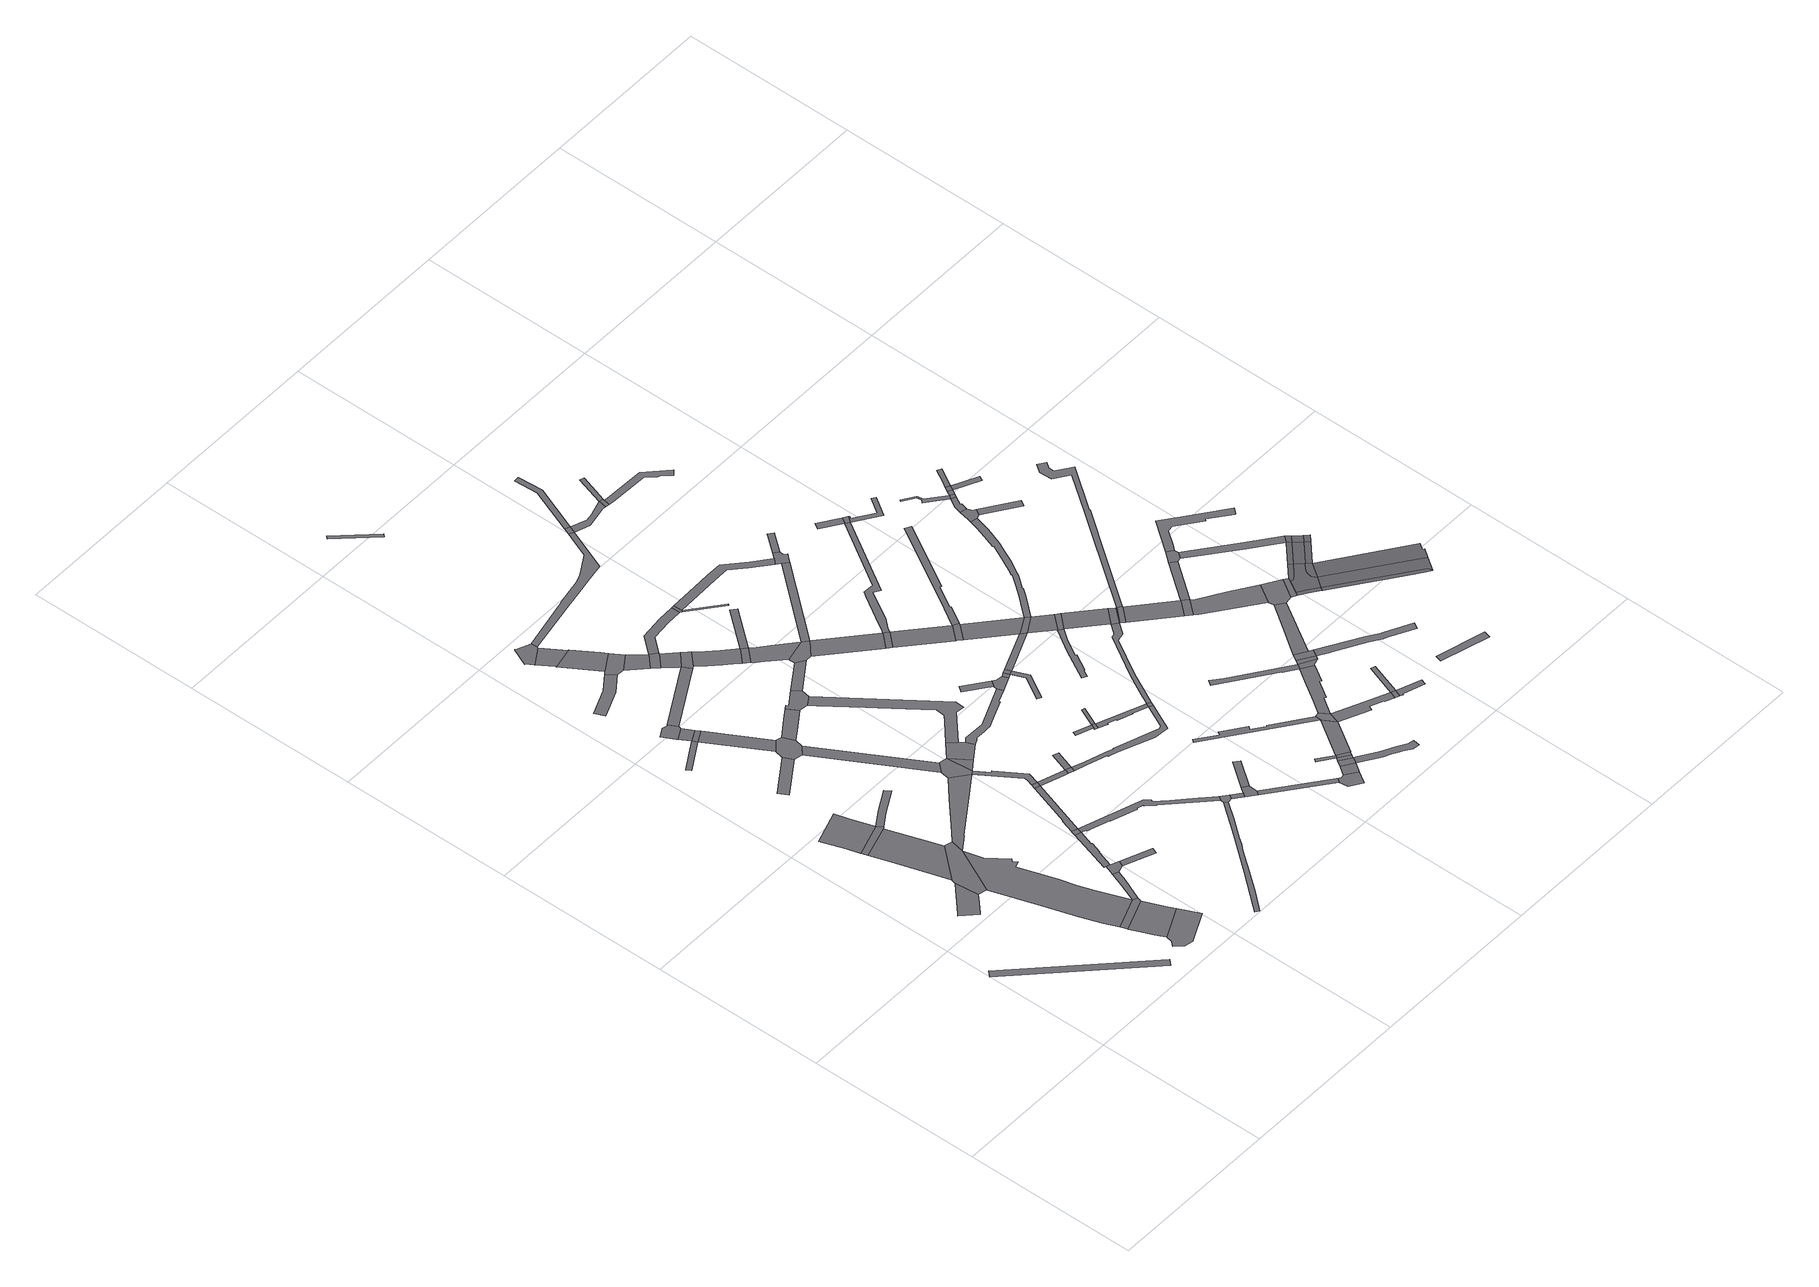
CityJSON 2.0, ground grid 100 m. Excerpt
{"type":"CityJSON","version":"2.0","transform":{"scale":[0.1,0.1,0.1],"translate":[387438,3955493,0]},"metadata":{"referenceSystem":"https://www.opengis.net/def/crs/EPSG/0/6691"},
"CityObjects":{
"road1":{"type":"Road","attributes":{"class":"1040","function":"9020","usage":"9","RoadStructureAttribute.sectionType":"1"},"geometry":[{"type":"MultiSurface","lod":"1","boundaries":[[[0,1,2,3]]]}]},
"road2":{"type":"Road","attributes":{"class":"1040","function":"9020","usage":"9","RoadStructureAttribute.sectionType":"1"},"geometry":[{"type":"MultiSurface","lod":"1","boundaries":[[[4,5,6,7,8,9,10,11]]]}]},
"road3":{"type":"Road","attributes":{"class":"1040","function":"9020","usage":"9","RoadStructureAttribute.sectionType":"1"},"geometry":[{"type":"MultiSurface","lod":"1","boundaries":[[[12,13,14,15,16,17,18]]]}]},
"road4":{"type":"Road","attributes":{"class":"1040","function":"9020","usage":"9","RoadStructureAttribute.sectionType":"1"},"geometry":[{"type":"MultiSurface","lod":"1","boundaries":[[[19,20,21,22,23,24]]]}]},
"road5":{"type":"Road","attributes":{"class":"1040","function":"9020","usage":"9","RoadStructureAttribute.sectionType":"4"},"geometry":[{"type":"MultiSurface","lod":"1","boundaries":[[[25,18,17,6,5,26,27]]]}]},
"road6":{"type":"Road","attributes":{"class":"1040","function":"9020","usage":"9","RoadStructureAttribute.sectionType":"4"},"geometry":[{"type":"MultiSurface","lod":"1","boundaries":[[[28,24,23,29,14,13]]]}]},
"road7":{"type":"Road","attributes":{"class":"1040","function":"9020","usage":"9","RoadStructureAttribute.sectionType":"4"},"geometry":[{"type":"MultiSurface","lod":"1","boundaries":[[[30,31,32,33,34]]]}]},
"road8":{"type":"Road","attributes":{"class":"1040","function":"9020","usage":"9","RoadStructureAttribute.sectionType":"1"},"geometry":[{"type":"MultiSurface","lod":"1","boundaries":[[[35,36,37,38,39,40,41,42,27,26,43,44,45,32,31]]]}]},
"road9":{"type":"Road","attributes":{"class":"1040","function":"9020","usage":"9","RoadStructureAttribute.sectionType":"1"},"geometry":[{"type":"MultiSurface","lod":"1","boundaries":[[[46,34,33,47,48,49,50,51,52]]]}]},
"road10":{"type":"Road","attributes":{"class":"1040","function":"9020","usage":"9","RoadStructureAttribute.sectionType":"4"},"geometry":[{"type":"MultiSurface","lod":"1","boundaries":[[[52,51,53,54,55,56,57,58]]]}]},
"road11":{"type":"Road","attributes":{"class":"1040","function":"9020","usage":"9","RoadStructureAttribute.sectionType":"1"},"geometry":[{"type":"MultiSurface","lod":"1","boundaries":[[[59,60,61,62]]]}]},
"road12":{"type":"Road","attributes":{"class":"1040","function":"9020","usage":"9","RoadStructureAttribute.sectionType":"1"},"geometry":[{"type":"MultiSurface","lod":"1","boundaries":[[[30,63,64,65,66,31]]]}]},
"road13":{"type":"Road","attributes":{"class":"1040","function":"9020","usage":"9","RoadStructureAttribute.sectionType":"1"},"geometry":[{"type":"MultiSurface","lod":"1","boundaries":[[[28,67,68,69,70,24]]]}]},
"road14":{"type":"Road","attributes":{"class":"1040","function":"9020","usage":"9","RoadStructureAttribute.sectionType":"1"},"geometry":[{"type":"MultiSurface","lod":"1","boundaries":[[[71,72,73,74]]]}]},
"road15":{"type":"Road","attributes":{"class":"1040","function":"9020","usage":"9","RoadStructureAttribute.sectionType":"4"},"geometry":[{"type":"MultiSurface","lod":"1","boundaries":[[[75,76,77,78,79,80,81,82]]]}]},
"road16":{"type":"Road","attributes":{"class":"1040","function":"9020","usage":"9","RoadStructureAttribute.sectionType":"4"},"geometry":[{"type":"MultiSurface","lod":"1","boundaries":[[[83,84,85,65,64,86]]]}]},
"road17":{"type":"Road","attributes":{"class":"1040","function":"9020","usage":"9","RoadStructureAttribute.sectionType":"1"},"geometry":[{"type":"MultiSurface","lod":"1","boundaries":[[[87,78,77,59]]]}]},
"road18":{"type":"Road","attributes":{"class":"1040","function":"9020","usage":"9","RoadStructureAttribute.sectionType":"4"},"geometry":[{"type":"MultiSurface","lod":"1","boundaries":[[[87,59,62,88]]]}]},
"road19":{"type":"Road","attributes":{"class":"1040","function":"9020","usage":"9","RoadStructureAttribute.sectionType":"1"},"geometry":[{"type":"MultiSurface","lod":"1","boundaries":[[[89,90,88,62]]]}]},
"road20":{"type":"Road","attributes":{"class":"1040","function":"9020","usage":"9","RoadStructureAttribute.sectionType":"1"},"geometry":[{"type":"MultiSurface","lod":"1","boundaries":[[[91,92,93,94,85,84,95,96,97,98,99]]]}]},
"road21":{"type":"Road","attributes":{"class":"1040","function":"9020","usage":"9","RoadStructureAttribute.sectionType":"1"},"geometry":[{"type":"MultiSurface","lod":"1","boundaries":[[[100,101,102,103,25,27,104,105,106,107]]]}]},
"road22":{"type":"Road","attributes":{"class":"1040","function":"9020","usage":"9","RoadStructureAttribute.sectionType":"1"},"geometry":[{"type":"MultiSurface","lod":"1","boundaries":[[[108,109,110,111,112,113]]]}]},
"road23":{"type":"Road","attributes":{"class":"1040","function":"9020","usage":"9","RoadStructureAttribute.sectionType":"1"},"geometry":[{"type":"MultiSurface","lod":"1","boundaries":[[[83,86,114,115]]]}]},
"road24":{"type":"Road","attributes":{"class":"1040","function":"9020","usage":"9","RoadStructureAttribute.sectionType":"4"},"geometry":[{"type":"MultiSurface","lod":"1","boundaries":[[[116,117,90,89,71,74,118,119]]]}]},
"road25":{"type":"Road","attributes":{"class":"1040","function":"9020","usage":"9","RoadStructureAttribute.sectionType":"4"},"geometry":[{"type":"MultiSurface","lod":"1","boundaries":[[[120,121,91,99,122]]]}]},
"road26":{"type":"Road","attributes":{"class":"1040","function":"9020","usage":"9","RoadStructureAttribute.sectionType":"4"},"geometry":[{"type":"MultiSurface","lod":"1","boundaries":[[[123,124,125,126,127,128,129,130,131]]]}]},
"road27":{"type":"Road","attributes":{"class":"1040","function":"9020","usage":"9","RoadStructureAttribute.sectionType":"1"},"geometry":[{"type":"MultiSurface","lod":"1","boundaries":[[[119,118,132,133]]]}]},
"road28":{"type":"Road","attributes":{"class":"1040","function":"9020","usage":"9","RoadStructureAttribute.sectionType":"1"},"geometry":[{"type":"MultiSurface","lod":"1","boundaries":[[[80,79,134,135]]]}]},
"road29":{"type":"Road","attributes":{"class":"1040","function":"9020","usage":"9","RoadStructureAttribute.sectionType":"2"},"geometry":[{"type":"MultiSurface","lod":"1","boundaries":[[[131,130,136,137]]]}]},
"road30":{"type":"Road","attributes":{"class":"1040","function":"9020","usage":"9","RoadStructureAttribute.sectionType":"1"},"geometry":[{"type":"MultiSurface","lod":"1","boundaries":[[[138,139,140,120,122,141]]]}]},
"road31":{"type":"Road","attributes":{"class":"1040","function":"9020","usage":"9","RoadStructureAttribute.sectionType":"1"},"geometry":[{"type":"MultiSurface","lod":"1","boundaries":[[[142,143,137,136,144,145,146,147]]]}]},
"road32":{"type":"Road","attributes":{"class":"1040","function":"9020","usage":"9","RoadStructureAttribute.sectionType":"1"},"geometry":[{"type":"MultiSurface","lod":"1","boundaries":[[[148,149,150,117,116,151]]]}]},
"road33":{"type":"Road","attributes":{"class":"1040","function":"9020","usage":"9","RoadStructureAttribute.sectionType":"4"},"geometry":[{"type":"MultiSurface","lod":"1","boundaries":[[[133,132,100,107,152,153]]]}]},
"road34":{"type":"Road","attributes":{"class":"1040","function":"9020","usage":"9","RoadStructureAttribute.sectionType":"4"},"geometry":[{"type":"MultiSurface","lod":"1","boundaries":[[[147,146,109,108,154,155]]]}]},
"road35":{"type":"Road","attributes":{"class":"1040","function":"9020","usage":"9","RoadStructureAttribute.sectionType":"1"},"geometry":[{"type":"MultiSurface","lod":"1","boundaries":[[[156,157,158,159,160,161,162,163,164,165,166,167,168,169,170,171,172]]]}]},
"road36":{"type":"Road","attributes":{"class":"1040","function":"9020","usage":"9","RoadStructureAttribute.sectionType":"1"},"geometry":[{"type":"MultiSurface","lod":"1","boundaries":[[[173,174,175,152,107,176,177,178,179]]]}]},
"road37":{"type":"Road","attributes":{"class":"1040","function":"9020","usage":"9","RoadStructureAttribute.sectionType":"1"},"geometry":[{"type":"MultiSurface","lod":"1","boundaries":[[[180,155,154,181,182]]]}]},
"road38":{"type":"Road","attributes":{"class":"1040","function":"9020","usage":"9","RoadStructureAttribute.sectionType":"4"},"geometry":[{"type":"MultiSurface","lod":"1","boundaries":[[[178,138,141,179]]]}]},
"road39":{"type":"Road","attributes":{"class":"1040","function":"9020","usage":"9","RoadStructureAttribute.sectionType":"1"},"geometry":[{"type":"MultiSurface","lod":"1","boundaries":[[[183,153,152]]]}]},
"road40":{"type":"Road","attributes":{"class":"1040","function":"9020","usage":"9","RoadStructureAttribute.sectionType":"1"},"geometry":[{"type":"MultiSurface","lod":"1","boundaries":[[[184,185,186,187,188,189,190,191,192,193,194,195,196,197,198,199,200,201,202,203,204,205,122,99]]]}]},
"road41":{"type":"Road","attributes":{"class":"1040","function":"9020","usage":"9","RoadStructureAttribute.sectionType":"4"},"geometry":[{"type":"MultiSurface","lod":"1","boundaries":[[[206,182,181,207,208,209]]]}]},
"road42":{"type":"Road","attributes":{"class":"1040","function":"9020","usage":"9","RoadStructureAttribute.sectionType":"4"},"geometry":[{"type":"MultiSurface","lod":"1","boundaries":[[[210,211,212,149,148,213,214,215]]]}]},
"road43":{"type":"Road","attributes":{"class":"1040","function":"9020","usage":"9","RoadStructureAttribute.sectionType":"4"},"geometry":[{"type":"MultiSurface","lod":"1","boundaries":[[[183,216,217,218,219,220,153]]]}]},
"road44":{"type":"Road","attributes":{"class":"1040","function":"9020","usage":"9","RoadStructureAttribute.sectionType":"1"},"geometry":[{"type":"MultiSurface","lod":"1","boundaries":[[[221,222,209,208,223,135]]]}]},
"road45":{"type":"Road","attributes":{"class":"1040","function":"9020","usage":"9","RoadStructureAttribute.sectionType":"1"},"geometry":[{"type":"MultiSurface","lod":"1","boundaries":[[[179,141,224,225,226]]]}]},
"road46":{"type":"Road","attributes":{"class":"1040","function":"9020","usage":"9","RoadStructureAttribute.sectionType":"4"},"geometry":[{"type":"MultiSurface","lod":"1","boundaries":[[[227,228,221,135,134,229]]]}]},
"road47":{"type":"Road","attributes":{"class":"1040","function":"9020","usage":"9","RoadStructureAttribute.sectionType":"4"},"geometry":[{"type":"MultiSurface","lod":"1","boundaries":[[[226,225,230,231]]]}]},
"road48":{"type":"Road","attributes":{"class":"1040","function":"9020","usage":"9","RoadStructureAttribute.sectionType":"1"},"geometry":[{"type":"MultiSurface","lod":"1","boundaries":[[[232,233,234,227,229,235,236,237,238,239,240]]]}]},
"road49":{"type":"Road","attributes":{"class":"1040","function":"9020","usage":"9","RoadStructureAttribute.sectionType":"1"},"geometry":[{"type":"MultiSurface","lod":"1","boundaries":[[[214,213,241,242,243,244,245,246,247,220,219,248,249,250]]]}]},
"road50":{"type":"Road","attributes":{"class":"1040","function":"9020","usage":"9","RoadStructureAttribute.sectionType":"1"},"geometry":[{"type":"MultiSurface","lod":"1","boundaries":[[[251,252,226,231]]]}]},
"road51":{"type":"Road","attributes":{"class":"1040","function":"9020","usage":"9","RoadStructureAttribute.sectionType":"1"},"geometry":[{"type":"MultiSurface","lod":"1","boundaries":[[[253,210,215,254]]]}]},
"road52":{"type":"Road","attributes":{"class":"1040","function":"9020","usage":"9","RoadStructureAttribute.sectionType":"1"},"geometry":[{"type":"MultiSurface","lod":"1","boundaries":[[[206,255,256,257,258,259,260,182]]]}]},
"road53":{"type":"Road","attributes":{"class":"1040","function":"9020","usage":"9","RoadStructureAttribute.sectionType":"1"},"geometry":[{"type":"MultiSurface","lod":"1","boundaries":[[[261,262,263,264]]]}]},
"road54":{"type":"Road","attributes":{"class":"1040","function":"9020","usage":"9","RoadStructureAttribute.sectionType":"4"},"geometry":[{"type":"MultiSurface","lod":"1","boundaries":[[[240,239,265,266]]]}]},
"road55":{"type":"Road","attributes":{"class":"1040","function":"9020","usage":"9","RoadStructureAttribute.sectionType":"4"},"geometry":[{"type":"MultiSurface","lod":"1","boundaries":[[[267,196,195,166,165,268]]]}]},
"road56":{"type":"Road","attributes":{"class":"1040","function":"9020","usage":"9","RoadStructureAttribute.sectionType":"1"},"geometry":[{"type":"MultiSurface","lod":"1","boundaries":[[[269,270,271,272,273,274,275,276,277,124,123,278,279,280,281,282]]]}]},
"road57":{"type":"Road","attributes":{"class":"1040","function":"9020","usage":"9","RoadStructureAttribute.sectionType":"1"},"geometry":[{"type":"MultiSurface","lod":"1","boundaries":[[[267,268,283,284]]]}]},
"road58":{"type":"Road","attributes":{"class":"1040","function":"9020","usage":"9","RoadStructureAttribute.sectionType":"1"},"geometry":[{"type":"MultiSurface","lod":"1","boundaries":[[[285,286,287,288,289,218,217,290,291,292,293,294,295,296]]]}]},
"road59":{"type":"Road","attributes":{"class":"1040","function":"9020","usage":"9","RoadStructureAttribute.sectionType":"1"},"geometry":[{"type":"MultiSurface","lod":"1","boundaries":[[[297,298,266,265,299,300,301,302]]]}]},
"road60":{"type":"Road","attributes":{"class":"1040","function":"9020","usage":"9","RoadStructureAttribute.sectionType":"4"},"geometry":[{"type":"MultiSurface","lod":"1","boundaries":[[[303,304,284,283,305,306]]]}]},
"road61":{"type":"Road","attributes":{"class":"1040","function":"9020","usage":"9","RoadStructureAttribute.sectionType":"4"},"geometry":[{"type":"MultiSurface","lod":"1","boundaries":[[[302,301,253,254,307,308]]]}]},
"road62":{"type":"Road","attributes":{"class":"1040","function":"9020","usage":"9","RoadStructureAttribute.sectionType":"1"},"geometry":[{"type":"MultiSurface","lod":"1","boundaries":[[[309,310,240,266]]]}]},
"road63":{"type":"Road","attributes":{"class":"1040","function":"9020","usage":"9","RoadStructureAttribute.sectionType":"4"},"geometry":[{"type":"MultiSurface","lod":"1","boundaries":[[[311,258,257,312,313]]]}]},
"road64":{"type":"Road","attributes":{"class":"1040","function":"9020","usage":"9","RoadStructureAttribute.sectionType":"1"},"geometry":[{"type":"MultiSurface","lod":"1","boundaries":[[[314,315,316,317,318,319,231,230,320,321,322,323,324,325,326,327]]]}]},
"road65":{"type":"Road","attributes":{"class":"1040","function":"9020","usage":"9","RoadStructureAttribute.sectionType":"1"},"geometry":[{"type":"MultiSurface","lod":"1","boundaries":[[[328,329,330,331]]]}]},
"road66":{"type":"Road","attributes":{"class":"1040","function":"9020","usage":"9","RoadStructureAttribute.sectionType":"1"},"geometry":[{"type":"MultiSurface","lod":"1","boundaries":[[[332,333,304,303,334]]]}]},
"road67":{"type":"Road","attributes":{"class":"1040","function":"9020","usage":"9","RoadStructureAttribute.sectionType":"1"},"geometry":[{"type":"MultiSurface","lod":"1","boundaries":[[[312,335,336,313]]]}]},
"road68":{"type":"Road","attributes":{"class":"1040","function":"9020","usage":"9","RoadStructureAttribute.sectionType":"4"},"geometry":[{"type":"MultiSurface","lod":"1","boundaries":[[[337,331,330,338,339,340]]]}]},
"road69":{"type":"Road","attributes":{"class":"1040","function":"9020","usage":"9","RoadStructureAttribute.sectionType":"1"},"geometry":[{"type":"MultiSurface","lod":"1","boundaries":[[[341,306,305,342,343,344]]]}]},
"road70":{"type":"Road","attributes":{"class":"1040","function":"9020","usage":"9","RoadStructureAttribute.sectionType":"1"},"geometry":[{"type":"MultiSurface","lod":"1","boundaries":[[[345,346,347,348]]]}]},
"road71":{"type":"Road","attributes":{"class":"1040","function":"9020","usage":"9","RoadStructureAttribute.sectionType":"1"},"geometry":[{"type":"MultiSurface","lod":"1","boundaries":[[[349,308,307,350,351,352]]]}]},
"road72":{"type":"Road","attributes":{"class":"1040","function":"9020","usage":"9","RoadStructureAttribute.sectionType":"1"},"geometry":[{"type":"MultiSurface","lod":"1","boundaries":[[[337,353,354,331]]]}]},
"road73":{"type":"Road","attributes":{"class":"1040","function":"9020","usage":"9","RoadStructureAttribute.sectionType":"4"},"geometry":[{"type":"MultiSurface","lod":"1","boundaries":[[[355,356,348,347,287,286,357]]]}]},
"road74":{"type":"Road","attributes":{"class":"1040","function":"9020","usage":"9","RoadStructureAttribute.sectionType":"1"},"geometry":[{"type":"MultiSurface","lod":"1","boundaries":[[[358,340,339,359,360,361,362,363,364,327]]]}]},
"road75":{"type":"Road","attributes":{"class":"1040","function":"9020","usage":"9","RoadStructureAttribute.sectionType":"4"},"geometry":[{"type":"MultiSurface","lod":"1","boundaries":[[[352,351,365,366]]]}]},
"road76":{"type":"Road","attributes":{"class":"1040","function":"9020","usage":"9","RoadStructureAttribute.sectionType":"1"},"geometry":[{"type":"MultiSurface","lod":"1","boundaries":[[[367,368,369,370,371,372]]]}]},
"road77":{"type":"Road","attributes":{"class":"1040","function":"9020","usage":"9","RoadStructureAttribute.sectionType":"1"},"geometry":[{"type":"MultiSurface","lod":"1","boundaries":[[[373,355,357,372]]]}]},
"road78":{"type":"Road","attributes":{"class":"1040","function":"9020","usage":"9","RoadStructureAttribute.sectionType":"4"},"geometry":[{"type":"MultiSurface","lod":"1","boundaries":[[[343,374,375,376,377,378,379,344]]]}]},
"road79":{"type":"Road","attributes":{"class":"1040","function":"9020","usage":"9","RoadStructureAttribute.sectionType":"4"},"geometry":[{"type":"MultiSurface","lod":"1","boundaries":[[[380,373,372,371]]]}]},
"road80":{"type":"Road","attributes":{"class":"1040","function":"9020","usage":"9","RoadStructureAttribute.sectionType":"1"},"geometry":[{"type":"MultiSurface","lod":"1","boundaries":[[[381,382,383,384,385,386,387,388,389,390,391,311,313]]]}]},
"road81":{"type":"Road","attributes":{"class":"1040","function":"9020","usage":"9","RoadStructureAttribute.sectionType":"1"},"geometry":[{"type":"MultiSurface","lod":"1","boundaries":[[[392,393,302,308]]]}]},
"road82":{"type":"Road","attributes":{"class":"1040","function":"9020","usage":"9","RoadStructureAttribute.sectionType":"4"},"geometry":[{"type":"MultiSurface","lod":"1","boundaries":[[[394,269,282,395]]]}]},
"road83":{"type":"Road","attributes":{"class":"1040","function":"9020","usage":"9","RoadStructureAttribute.sectionType":"1"},"geometry":[{"type":"MultiSurface","lod":"1","boundaries":[[[396,397,378,377,398,399]]]}]},
"road84":{"type":"Road","attributes":{"class":"1040","function":"9020","usage":"9","RoadStructureAttribute.sectionType":"1"},"geometry":[{"type":"MultiSurface","lod":"1","boundaries":[[[366,365,400,401]]]}]},
"road85":{"type":"Road","attributes":{"class":"1040","function":"9020","usage":"9","RoadStructureAttribute.sectionType":"4"},"geometry":[{"type":"MultiSurface","lod":"1","boundaries":[[[402,403,358,327,326,404]]]}]},
"road86":{"type":"Road","attributes":{"class":"1040","function":"9020","usage":"9","RoadStructureAttribute.sectionType":"1"},"geometry":[{"type":"MultiSurface","lod":"1","boundaries":[[[405,406,407,408]]]}]},
"road87":{"type":"Road","attributes":{"class":"1040","function":"9020","usage":"9","RoadStructureAttribute.sectionType":"4"},"geometry":[{"type":"MultiSurface","lod":"1","boundaries":[[[409,410,396,399,411]]]}]},
"road88":{"type":"Road","attributes":{"class":"1040","function":"9020","usage":"9","RoadStructureAttribute.sectionType":"1"},"geometry":[{"type":"MultiSurface","lod":"1","boundaries":[[[410,409,412,407]]]}]},
"road89":{"type":"Road","attributes":{"class":"1040","function":"9020","usage":"9","RoadStructureAttribute.sectionType":"1"},"geometry":[{"type":"MultiSurface","lod":"1","boundaries":[[[413,414,415,416,417,418,419,420,421,422]]]}]},
"road90":{"type":"Road","attributes":{"class":"1040","function":"9020","usage":"9","RoadStructureAttribute.sectionType":"4"},"geometry":[{"type":"MultiSurface","lod":"1","boundaries":[[[408,407,412,423]]]}]},
"road91":{"type":"Road","attributes":{"class":"1040","function":"9020","usage":"9","RoadStructureAttribute.sectionType":"1"},"geometry":[{"type":"MultiSurface","lod":"1","boundaries":[[[424,380,371,425]]]}]},
"road92":{"type":"Road","attributes":{"class":"1040","function":"9020","usage":"9","RoadStructureAttribute.sectionType":"4"},"geometry":[{"type":"MultiSurface","lod":"1","boundaries":[[[426,401,400,427,428,429,430]]]}]},
"road93":{"type":"Road","attributes":{"class":"1040","function":"9020","usage":"9","RoadStructureAttribute.sectionType":"1"},"geometry":[{"type":"MultiSurface","lod":"1","boundaries":[[[431,432,433,434,435,436,395,282]]]}]},
"road94":{"type":"Road","attributes":{"class":"1040","function":"9020","usage":"9","RoadStructureAttribute.sectionType":"1"},"geometry":[{"type":"MultiSurface","lod":"1","boundaries":[[[437,438,439,440,441,394,395]]]}]},
"road95":{"type":"Road","attributes":{"class":"1040","function":"9020","usage":"9","RoadStructureAttribute.sectionType":"1"},"geometry":[{"type":"MultiSurface","lod":"1","boundaries":[[[422,442,408,423,443,444]]]}]},
"road96":{"type":"Road","attributes":{"class":"1040","function":"9020","usage":"9","RoadStructureAttribute.sectionType":"1"},"geometry":[{"type":"MultiSurface","lod":"1","boundaries":[[[445,446,447,448,449,450,451,452,453,454,411,399]]]}]},
"road97":{"type":"Road","attributes":{"class":"1040","function":"9020","usage":"9","RoadStructureAttribute.sectionType":"1"},"geometry":[{"type":"MultiSurface","lod":"1","boundaries":[[[455,456,457,458,459,460,461,462,463,464,465]]]}]},
"road98":{"type":"Road","attributes":{"class":"1040","function":"9020","usage":"9","RoadStructureAttribute.sectionType":"1"},"geometry":[{"type":"MultiSurface","lod":"1","boundaries":[[[430,429,424,466]]]}]},
"road99":{"type":"Road","attributes":{"class":"1040","function":"9020","usage":"9","RoadStructureAttribute.sectionType":"4"},"geometry":[{"type":"MultiSurface","lod":"1","boundaries":[[[467,468,469,470,385,384,393,392,471]]]}]},
"road100":{"type":"Road","attributes":{"class":"1040","function":"9020","usage":"9","RoadStructureAttribute.sectionType":"4"},"geometry":[{"type":"MultiSurface","lod":"1","boundaries":[[[472,434,433,473,474]]]}]},
"road101":{"type":"Road","attributes":{"class":"1040","function":"9020","usage":"9","RoadStructureAttribute.sectionType":"1"},"geometry":[{"type":"MultiSurface","lod":"1","boundaries":[[[475,476,477,478,479,480,403,402,481,482,483,484,485,486]]]}]},
"road102":{"type":"Road","attributes":{"class":"1040","function":"9020","usage":"9","RoadStructureAttribute.sectionType":"1"},"geometry":[{"type":"MultiSurface","lod":"1","boundaries":[[[487,488,489,490,491,492,352,366,493,494,495,496,497,498]]]}]},
"road103":{"type":"Road","attributes":{"class":"1040","function":"9020","usage":"9","RoadStructureAttribute.sectionType":"4"},"geometry":[{"type":"MultiSurface","lod":"1","boundaries":[[[466,424,425,499]]]}]},
"road104":{"type":"Road","attributes":{"class":"1040","function":"9020","usage":"9","RoadStructureAttribute.sectionType":"4"},"geometry":[{"type":"MultiSurface","lod":"1","boundaries":[[[500,413,422,444,501]]]}]},
"road105":{"type":"Road","attributes":{"class":"1040","function":"9020","usage":"9","RoadStructureAttribute.sectionType":"1"},"geometry":[{"type":"MultiSurface","lod":"1","boundaries":[[[472,502,503,434]]]}]},
"road106":{"type":"Road","attributes":{"class":"1040","function":"9020","usage":"9","RoadStructureAttribute.sectionType":"1"},"geometry":[{"type":"MultiSurface","lod":"1","boundaries":[[[504,505,470,469,506]]]}]},
"road107":{"type":"Road","attributes":{"class":"1040","function":"9020","usage":"9","RoadStructureAttribute.sectionType":"1"},"geometry":[{"type":"MultiSurface","lod":"1","boundaries":[[[507,508,509,499,425]]]}]},
"road108":{"type":"Road","attributes":{"class":"1040","function":"9020","usage":"9","RoadStructureAttribute.sectionType":"4"},"geometry":[{"type":"MultiSurface","lod":"1","boundaries":[[[508,507,455,465,510]]]}]},
"road109":{"type":"Road","attributes":{"class":"1040","function":"9020","usage":"9","RoadStructureAttribute.sectionType":"1"},"geometry":[{"type":"MultiSurface","lod":"1","boundaries":[[[511,512,474,473,513,514,515,516,517,518,519]]]}]},
"road110":{"type":"Road","attributes":{"class":"1040","function":"9020","usage":"9","RoadStructureAttribute.sectionType":"1"},"geometry":[{"type":"MultiSurface","lod":"1","boundaries":[[[426,520,521,522,523,524,525,526,527,528,401]]]}]},
"road111":{"type":"Road","attributes":{"class":"1040","function":"9020","usage":"9","RoadStructureAttribute.sectionType":"1"},"geometry":[{"type":"MultiSurface","lod":"1","boundaries":[[[529,530,531,532,533,534,535]]]}]},
"road112":{"type":"Road","attributes":{"class":"1040","function":"9020","usage":"9","RoadStructureAttribute.sectionType":"1"},"geometry":[{"type":"MultiSurface","lod":"1","boundaries":[[[536,501,444,537,538,539,540,541,542]]]}]},
"road113":{"type":"Road","attributes":{"class":"1040","function":"9020","usage":"9","RoadStructureAttribute.sectionType":"1"},"geometry":[{"type":"MultiSurface","lod":"1","boundaries":[[[543,544,510,465]]]}]},
"road114":{"type":"Road","attributes":{"class":"1040","function":"9020","usage":"9","RoadStructureAttribute.sectionType":"1"},"geometry":[{"type":"MultiSurface","lod":"1","boundaries":[[[545,546,547,548,549,534,550,551,500,501]]]}]},
"road115":{"type":"Road","attributes":{"class":"1040","function":"9020","usage":"9","RoadStructureAttribute.sectionType":"4"},"geometry":[{"type":"MultiSurface","lod":"1","boundaries":[[[544,543,475,486,552]]]}]},
"road116":{"type":"Road","attributes":{"class":"1040","function":"9020","usage":"9","RoadStructureAttribute.sectionType":"1"},"geometry":[{"type":"MultiSurface","lod":"1","boundaries":[[[552,486,553,554]]]}]},
"road117":{"type":"Road","attributes":{"class":"1040","function":"9020","usage":"9","RoadStructureAttribute.sectionType":"4"},"geometry":[{"type":"MultiSurface","lod":"1","boundaries":[[[555,554,553,556,557]]]}]},
"road118":{"type":"Road","attributes":{"class":"1040","function":"9020","usage":"9","RoadStructureAttribute.sectionType":"1"},"geometry":[{"type":"MultiSurface","lod":"1","boundaries":[[[558,559,560,487]]]}]},
"road119":{"type":"Road","attributes":{"class":"1040","function":"9020","usage":"9","RoadStructureAttribute.sectionType":"4"},"geometry":[{"type":"MultiSurface","lod":"1","boundaries":[[[561,542,541,562,563]]]}]},
"road120":{"type":"Road","attributes":{"class":"1040","function":"9020","usage":"9","RoadStructureAttribute.sectionType":"4"},"geometry":[{"type":"MultiSurface","lod":"1","boundaries":[[[564,535,534,549,565]]]}]},
"road121":{"type":"Road","attributes":{"class":"1040","function":"9020","usage":"9","RoadStructureAttribute.sectionType":"1"},"geometry":[{"type":"MultiSurface","lod":"1","boundaries":[[[566,567,568,569,570,571,572,573,574,575,576,577,578,579,580,581,582,583,584,585,586,587,588,589,590,591,592,593,594,466,499]]]}]},
"road122":{"type":"Road","attributes":{"class":"1040","function":"9020","usage":"9","RoadStructureAttribute.sectionType":"4"},"geometry":[{"type":"MultiSurface","lod":"1","boundaries":[[[558,487,498,595]]]}]},
"road123":{"type":"Road","attributes":{"class":"1040","function":"9020","usage":"9","RoadStructureAttribute.sectionType":"1"},"geometry":[{"type":"MultiSurface","lod":"1","boundaries":[[[596,535,564,597]]]}]},
"road124":{"type":"Road","attributes":{"class":"1040","function":"9020","usage":"9","RoadStructureAttribute.sectionType":"1"},"geometry":[{"type":"MultiSurface","lod":"1","boundaries":[[[557,556,598,599]]]}]},
"road125":{"type":"Road","attributes":{"class":"1040","function":"9020","usage":"9","RoadStructureAttribute.sectionType":"4"},"geometry":[{"type":"MultiSurface","lod":"1","boundaries":[[[600,601,596,597,602]]]}]},
"road126":{"type":"Road","attributes":{"class":"1040","function":"9020","usage":"9","RoadStructureAttribute.sectionType":"1"},"geometry":[{"type":"MultiSurface","lod":"1","boundaries":[[[561,603,604,542]]]}]},
"road127":{"type":"Road","attributes":{"class":"1040","function":"9020","usage":"9","RoadStructureAttribute.sectionType":"1"},"geometry":[{"type":"MultiSurface","lod":"1","boundaries":[[[563,562,605,606,607,608,609]]]}]},
"road128":{"type":"Road","attributes":{"class":"1040","function":"9020","usage":"9","RoadStructureAttribute.sectionType":"1"},"geometry":[{"type":"MultiSurface","lod":"1","boundaries":[[[610,611,612,613,614,615,595,498]]]}]},
"road129":{"type":"Road","attributes":{"class":"1040","function":"9020","usage":"9","RoadStructureAttribute.sectionType":"4"},"geometry":[{"type":"MultiSurface","lod":"1","boundaries":[[[616,599,598,617,618]]]}]},
"road130":{"type":"Road","attributes":{"class":"1040","function":"9020","usage":"9","RoadStructureAttribute.sectionType":"1"},"geometry":[{"type":"MultiSurface","lod":"1","boundaries":[[[619,620,621,601,600,622]]]}]},
"road131":{"type":"Road","attributes":{"class":"1040","function":"9020","usage":"9","RoadStructureAttribute.sectionType":"1"},"geometry":[{"type":"MultiSurface","lod":"1","boundaries":[[[623,624,625,618,617,626,627,628]]]}]},
"road132":{"type":"Road","attributes":{"class":"1040","function":"9020","usage":"9","RoadStructureAttribute.sectionType":"1"},"geometry":[{"type":"MultiSurface","lod":"1","boundaries":[[[629,630,631,632,633,634,635,636,637,638,639,602,597]]]}]},
"road133":{"type":"Road","attributes":{"class":"1040","function":"9020","usage":"9","RoadStructureAttribute.sectionType":"1"},"geometry":[{"type":"MultiSurface","lod":"1","boundaries":[[[616,640,641,599]]]}]},
"road134":{"type":"Road","attributes":{"class":"1040","function":"9020","usage":"9","RoadStructureAttribute.sectionType":"4"},"geometry":[{"type":"MultiSurface","lod":"1","boundaries":[[[642,643,644,645,646,580,579,647]]]}]},
"road135":{"type":"Road","attributes":{"class":"1040","function":"9020","usage":"9","RoadStructureAttribute.sectionType":"1"},"geometry":[{"type":"MultiSurface","lod":"1","boundaries":[[[648,649,650,651,652,653,654,655,656]]]}]},
"road136":{"type":"Road","attributes":{"class":"1040","function":"9020","usage":"9","RoadStructureAttribute.sectionType":"1"},"geometry":[{"type":"MultiSurface","lod":"1","boundaries":[[[657,658,659,660,661,645,644,662]]]}]},
"road137":{"type":"Road","attributes":{"class":"1040","function":"9020","usage":"9","RoadStructureAttribute.sectionType":"4"},"geometry":[{"type":"MultiSurface","lod":"1","boundaries":[[[656,655,660,659,663]]]}]},
"road138":{"type":"Road","attributes":{"class":"1040","function":"9020","usage":"9","RoadStructureAttribute.sectionType":"1"},"geometry":[{"type":"MultiSurface","lod":"1","boundaries":[[[663,664,665,666,667,656]]]}]},
"road139":{"type":"Road","attributes":{"class":"1040","function":"9020","usage":"9","RoadStructureAttribute.sectionType":"1"},"geometry":[{"type":"MultiSurface","lod":"1","boundaries":[[[642,647,668,669]]]}]},
"road140":{"type":"Road","attributes":{"class":"1040","function":"9020","usage":"9","RoadStructureAttribute.sectionType":"4"},"geometry":[{"type":"MultiSurface","lod":"1","boundaries":[[[670,628,627,619,622,671]]]}]},
"road141":{"type":"Road","attributes":{"class":"1040","function":"9020","usage":"9","RoadStructureAttribute.sectionType":"1"},"geometry":[{"type":"MultiSurface","lod":"1","boundaries":[[[555,672,673,674,675,676,677,678,679,680,681,682,683,684,554]]]}]},
"road142":{"type":"Road","attributes":{"class":"1040","function":"9020","usage":"9","RoadStructureAttribute.sectionType":"4"},"geometry":[{"type":"MultiSurface","lod":"1","boundaries":[[[685,666,665,686,687]]]}]},
"road143":{"type":"Road","attributes":{"class":"1040","function":"9020","usage":"9","RoadStructureAttribute.sectionType":"1"},"geometry":[{"type":"MultiSurface","lod":"1","boundaries":[[[688,689,690,691]]]}]},
"road144":{"type":"Road","attributes":{"class":"1040","function":"9020","usage":"9","RoadStructureAttribute.sectionType":"4"},"geometry":[{"type":"MultiSurface","lod":"1","boundaries":[[[692,693,694,641,640,695]]]}]},
"road145":{"type":"Road","attributes":{"class":"1040","function":"9020","usage":"9","RoadStructureAttribute.sectionType":"1"},"geometry":[{"type":"MultiSurface","lod":"1","boundaries":[[[670,671,696,697]]]}]},
"road146":{"type":"Road","attributes":{"class":"1040","function":"9020","usage":"9","RoadStructureAttribute.sectionType":"1"},"geometry":[{"type":"MultiSurface","lod":"1","boundaries":[[[698,699,700,701,685,687]]]}]},
"road147":{"type":"Road","attributes":{"class":"1040","function":"9020","usage":"9","RoadStructureAttribute.sectionType":"1"},"geometry":[{"type":"MultiSurface","lod":"1","boundaries":[[[686,702,703,687]]]}]},
"road148":{"type":"Road","attributes":{"class":"1040","function":"9020","usage":"9","RoadStructureAttribute.sectionType":"4"},"geometry":[{"type":"MultiSurface","lod":"2","boundaries":[[[704,705,696,706,707,708]],[[709,710,711,712,713,714,715,716,717,718,719,720,721,722,723]],[[724,725,726,727,728,729,730,731,732,733,734,705,704,708,722,721,720,719,718,717,716,715,714,713,712,711,710,709]],[[735,697,734,733,732,731,730,729,728,727,726,725,724]]],"semantics":{"surfaces":[{"type":"TrafficArea","function":"2000"},{"type":"TrafficArea","function":"1020"}],"values":[0,0,1,0]}}]},
"road149":{"type":"Road","attributes":{"class":"1040","function":"9020","usage":"9","RoadStructureAttribute.sectionType":"1"},"geometry":[{"type":"MultiSurface","lod":"1","boundaries":[[[736,737,692,695,738,739,740]]]}]},
"road150":{"type":"Road","attributes":{"class":"1040","function":"9020","usage":"9","RoadStructureAttribute.sectionType":"1"},"geometry":[{"type":"MultiSurface","lod":"1","boundaries":[[[741,694,693,742,743,744,745,746,747,748,749,750,751]]]}]},
"road151":{"type":"Road","attributes":{"class":"1040","function":"9020","usage":"9","RoadStructureAttribute.sectionType":"1"},"geometry":[{"type":"MultiSurface","lod":"2","boundaries":[[[752,724,709,753]],[[740,735,724,752]],[[753,709,723,754]]],"semantics":{"surfaces":[{"type":"TrafficArea","function":"1000"},{"type":"TrafficArea","function":"2000"}],"values":[0,1,1]}}]},
"road152":{"type":"Road","attributes":{"class":"1040","function":"9020","usage":"9","RoadStructureAttribute.sectionType":"1"},"geometry":[{"type":"MultiSurface","lod":"2","boundaries":[[[755,756,722,708,757,758,759,760,761,762,763,764,765]],[[763,762,761,760,759,758,757,708,707,766,767,768,764]],[[769,770,771,723,722,756,755,765,772]]],"semantics":{"surfaces":[{"type":"TrafficArea","function":"1000"},{"type":"TrafficArea","function":"2000"}],"values":[0,1,1]}}]},
"road153":{"type":"Road","attributes":{"class":"1040","function":"9020","usage":"9","RoadStructureAttribute.sectionType":"4"},"geometry":[{"type":"MultiSurface","lod":"2","boundaries":[[[773,752,753,774]],[[774,753,754,775]],[[736,740,752,773,776]]],"semantics":{"surfaces":[{"type":"TrafficArea","function":"1020"},{"type":"TrafficArea","function":"2000"}],"values":[0,1,1]}}]}
},
"vertices":[
[634,100,0],[663,128,0],[31,759,0],[3,730,0],
[357,1095,0],[401,1136,0],[385,1271,0],[321,1212,0],[233,1128,0],[222,1117,0],[301,1040,0],[309,1048,0],
[523,1548,0],[446,1781,0],[258,1721,0],[295,1605,0],[368,1376,0],[393,1300,0],[546,1478,0],
[387,1962,0],[365,2034,0],[175,1970,0],[223,1830,0],[245,1759,0],[433,1821,0],
[592,1465,0],[450,1123,0],[578,1387,0],
[456,1787,0],[249,1747,0],
[885,520,0],[858,531,0],[675,458,0],[689,422,0],[878,497,0],
[789,716,0],[757,805,0],[730,905,0],[662,1115,0],[696,1128,0],[678,1153,0],[693,1167,0],[608,1279,0],[540,844,0],[600,658,0],[644,536,0],
[932,367,0],[692,416,0],[712,370,0],[745,294,0],[757,268,0],[770,239,0],[951,328,0],
[763,202,0],[763,200,0],[739,174,0],[780,130,0],[828,122,0],[1008,210,0],
[301,2888,0],[130,2785,0],[146,2759,0],[316,2862,0],
[939,645,0],[960,706,0],[929,717,0],[901,641,0],
[533,1840,0],[670,1918,0],[648,1951,0],[520,1879,0],
[500,2477,0],[296,2336,0],[326,2284,0],[528,2424,0],
[222,3025,0],[263,2954,0],[266,2948,0],[332,2986,0],[336,3002,0],[308,3051,0],[302,3047,0],[274,3055,0],
[1016,751,0],[972,769,0],[951,777,0],[1004,721,0],
[367,2926,0],
[382,2900,0],
[511,2526,0],[570,2576,0],
[1016,1032,0],[1007,1001,0],[1005,992,0],[939,780,0],[1003,867,0],[1007,866,0],[1028,932,0],[1022,934,0],[1050,1023,0],
[918,1763,0],[813,1668,0],[643,1511,0],[593,1466,0],[662,1447,0],[664,1449,0],[920,1627,0],[1008,1689,0],
[412,3461,0],[375,3510,0],[287,3443,0],[137,3379,0],[162,3322,0],[318,3390,0],
[1179,650,0],[1191,681,0],
[634,2501,0],[605,2568,0],[577,2413,0],[623,2453,0],
[1025,1062,0],[1024,1060,0],[1058,1051,0],
[309,3885,0],[304,3920,0],[236,3950,0],[224,3959,0],[221,3956,0],[178,3855,0],[182,3853,0],[207,3816,0],[304,3879,0],
[925,1813,0],[966,1861,0],
[685,3206,0],[657,3255,0],
[267,3727,0],[388,3753,0],
[1135,1390,0],[1053,1136,0],[1049,1138,0],[1165,1381,0],
[477,3624,0],[392,3754,0],[262,3726,0],[308,3657,0],[391,3523,0],[499,3589,0],
[804,2619,0],[764,2678,0],[706,2638,0],[710,2554,0],
[1030,1704,0],[1016,1854,0],
[456,3458,0],[543,3518,0],
[1201,4,0],[1219,26,0],[1294,116,0],[1324,153,0],[1376,219,0],[1466,336,0],[1492,365,0],[1520,402,0],[1605,510,0],[1673,602,0],[1658,618,0],[1650,608,0],[1568,501,0],[1517,437,0],[1356,235,0],[1205,48,0],[1182,19,0],
[1194,1475,0],[1090,1629,0],[1084,1624,0],[1154,1472,0],[1156,1455,0],[1144,1418,0],[1174,1409,0],
[578,3476,0],[552,3366,0],[622,3433,0],
[1091,1748,0],
[1076,1014,0],[1074,1008,0],[1205,964,0],[1204,961,0],[1348,912,0],[1356,919,0],[1377,912,0],[1390,908,0],[1388,902,0],[1432,857,0],[1435,858,0],[1657,638,0],[1675,662,0],[1672,664,0],[1607,728,0],[1603,732,0],[1500,828,0],[1437,890,0],[1443,903,0],[1432,914,0],[1415,932,0],[1392,940,0],
[660,3401,0],[566,3352,0],[587,3329,0],[657,3397,0],
[880,2739,0],[792,2678,0],[784,2692,0],[853,2612,0],[904,2645,0],[912,2694,0],
[1177,1808,0],[1179,1809,0],[1160,1853,0],[1134,1881,0],[1093,1925,0],
[729,3323,0],[680,3373,0],[648,3264,0],
[1295,1337,0],[1318,1330,0],[1327,1357,0],
[768,3283,0],[757,3295,0],[698,3213,0],
[1352,1320,0],[1360,1346,0],
[924,3128,0],[870,3180,0],[817,3233,0],[727,3183,0],[746,3163,0],[800,3109,0],[855,3056,0],[870,3042,0],[939,3114,0],
[883,2573,0],[1027,2381,0],[1064,2333,0],[1147,2223,0],[1238,2104,0],[1233,2054,0],[1206,2028,0],[1287,2022,0],[1336,2016,0],[1339,2069,0],
[1398,1457,0],[1365,1468,0],
[1035,2846,0],[1086,2815,0],
[729,3484,0],[846,3498,0],[939,3501,0],[937,3551,0],[843,3548,0],[704,3531,0],
[402,4946,0],[417,4960,0],[226,5165,0],[213,5150,0],
[899,3014,0],[968,3086,0],
[1717,629,0],[1698,605,0],
[1000,4265,0],[980,4216,0],[940,4114,0],[855,4061,0],[815,4039,0],[770,4022,0],[738,4016,0],[621,3993,0],[606,3989,0],[605,3944,0],[747,3972,0],[830,3988,0],[929,4005,0],[1027,4253,0],
[1752,563,0],[1770,587,0],
[1478,1908,0],[1551,1940,0],[1537,1972,0],[1306,1871,0],[1182,1873,0],[1203,1819,0],[1217,1832,0],[1273,1831,0],[1305,1831,0],[1314,1831,0],[1387,1863,0],[1480,1903,0],
[1054,3011,0],[985,3070,0],[918,2995,0],[950,2966,0],[1037,2886,0],[1168,2914,0],
[1826,596,0],[1793,619,0],[1805,522,0],[1823,545,0],
[1121,2814,0],[1199,2888,0],
[1141,3299,0],[1110,3324,0],
[954,3552,0],[949,3493,0],[956,3502,0],
[1862,1193,0],[1844,1185,0],[1593,1273,0],[1592,1269,0],[1546,1284,0],[1432,1321,0],[1424,1299,0],[1538,1261,0],[1536,1256,0],[1583,1241,0],[1784,1164,0],[1870,1157,0],[1944,1311,0],[1923,1321,0],
[1551,1493,0],[1543,1470,0],[1638,1435,0],[1649,1458,0],
[1898,762,0],[1848,694,0],[1930,739,0],
[1130,3349,0],[1137,3357,0],
[1665,1450,0],[1634,1425,0],[1653,1418,0],[1664,1448,0],
[2141,300,0],[2125,274,0],[2127,273,0],[2145,296,0],
[1432,2123,0],[1409,2091,0],[1540,1995,0],[1564,2027,0],
[1209,2880,0],[1138,2799,0],[1401,2568,0],[1472,2648,0],
[1712,1554,0],[1695,1561,0],
[1621,2008,0],[1584,2012,0],[1635,1976,0],
[1932,1344,0],[1704,1398,0],[1706,1405,0],[1756,1386,0],[1754,1381,0],[1834,1350,0],[1836,1355,0],
[1427,2545,0],[1498,2626,0],
[1689,1911,0],[1613,1778,0],[1635,1765,0],[1717,1909,0],[1679,1995,0],[1656,1985,0],
[1642,2017,0],
[2135,220,0],[2202,176,0],[2207,183,0],[2246,243,0],[2180,288,0],[2160,285,0],
[1665,2027,0],
[1222,3511,0],[1310,3511,0],[1388,3440,0],[1494,3354,0],[1520,3385,0],[1426,3460,0],[1314,3561,0],[1225,3561,0],[1221,3561,0],[1219,3561,0],[1119,3557,0],
[1549,3309,0],[1519,3334,0],
[1014,4302,0],[1042,4291,0],
[2214,340,0],[2186,298,0],[2253,253,0],[2281,295,0],
[1661,2339,0],[1732,2420,0],
[1955,1332,0],[1934,1343,0],[1947,1317,0],
[2174,468,0],[2162,452,0],[2248,389,0],[2259,405,0],
[2300,330,0],[2236,372,0],[2302,329,0],
[2311,347,0],
[2401,653,0],[2197,797,0],[2194,792,0],[2123,843,0],[2135,859,0],[2011,949,0],[2000,933,0],[1890,1012,0],[1879,996,0],[2399,618,0],
[2322,364,0],
[1900,2130,0],[1928,2104,0],
[1763,2401,0],[1666,2335,0],[1686,2318,0],[1689,2315,0],[1759,2395,0],
[1113,4222,0],[1240,4249,0],[1261,4246,0],[1268,4294,0],[1176,4266,0],[1133,4257,0],
[1149,4559,0],[1138,4704,0],[1108,4701,0],[1118,4564,0],[1094,4502,0],
[2259,406,0],[2323,364,0],[2441,544,0],
[2401,220,0],[2442,199,0],[2478,180,0],[2492,172,0],[2538,143,0],[2576,138,0],[2582,177,0],[2552,182,0],[2498,215,0],[2421,255,0],
[2038,2000,0],[1962,1880,0],[1863,1701,0],[1888,1688,0],[1910,1728,0],[1915,1726,0],[1968,1821,0],[1961,1825,0],[1985,1868,0],[2022,1926,0],[2064,1984,0],
[1999,2185,0],
[1588,3355,0],[1572,3369,0],[1571,3392,0],[1544,3414,0],[1575,3340,0],
[1291,4286,0],[1284,4242,0],[1290,4280,0],
[2237,1827,0],[2195,1772,0],[2176,1767,0],[2034,1532,0],[2000,1473,0],[1965,1406,0],[1988,1395,0],[2022,1461,0],[2053,1523,0],[2176,1729,0],[2223,1741,0],[2270,1803,0],
[1927,3274,0],[1690,2896,0],[1628,2899,0],[1614,2876,0],[1503,2697,0],[1488,2669,0],[1513,2650,0],[1558,2701,0],[1641,2844,0],[1654,2864,0],[1690,2840,0],[1952,3258,0],
[2023,2162,0],
[2427,658,0],[2457,608,0],
[1343,4454,0],[1320,4462,0],
[1628,3520,0],[1606,3492,0],[1656,3498,0],
[2041,2004,0],[2111,2084,0],[2026,2160,0],
[2135,2064,0],
[1549,4269,0],[1313,4277,0],[1309,4239,0],[1310,4239,0],[1533,4232,0],[1582,4183,0],[1601,4176,0],[1639,4128,0],[1669,4152,0],
[1826,2506,0],[1819,2511,0],[1895,2637,0],[1904,2631,0],[2012,2818,0],[2122,3008,0],[2088,3028,0],[1978,2838,0],[1826,2576,0],
[2311,1164,0],[2250,1212,0],[2230,1183,0],[2528,975,0],[2525,971,0],[2598,921,0],[2617,950,0],
[2629,533,0],[2611,470,0],[2622,496,0],[2698,463,0],[2697,460,0],[2747,438,0],[2763,475,0],
[2239,1830,0],[2310,1910,0],
[2521,703,0],[2533,696,0],[2596,794,0],[2606,787,0],[2664,879,0],[2539,828,0],[2476,732,0],
[2340,1883,0],
[2272,1801,0],[2343,1881,0],
[2367,1863,0],[2295,1781,0],[2365,1861,0],
[1949,3308,0],[1834,3384,0],[1812,3351,0],
[2789,466,0],[2772,427,0],[2788,464,0],
[2707,897,0],[2669,888,0],
[2091,2240,0],[2125,2283,0],[2150,2316,0],[2146,2320,0],[2191,2377,0],[2205,2396,0],[2211,2405,0],[2229,2436,0],[2252,2480,0],[2281,2541,0],[2313,2606,0],[2348,2707,0],[2361,2753,0],[2371,2797,0],[2332,2806,0],[2322,2763,0],[2309,2719,0],[2274,2617,0],[2280,2615,0],[2251,2556,0],[2222,2495,0],[2200,2451,0],[2183,2422,0],[2187,2419,0],[2183,2411,0],[2170,2393,0],[2136,2351,0],[2099,2304,0],[2066,2261,0],
[1974,3291,0],
[2631,972,0],[2718,916,0],
[2512,1590,0],[2583,1670,0],
[2719,967,0],[2654,1008,0],[2740,955,0],
[2851,648,0],[2826,657,0],
[2790,419,0],[2792,425,0],[2915,383,0],[2927,416,0],[2791,463,0],
[2094,3163,0],[2165,3271,0],[2144,3285,0],[2087,3198,0],[1973,3273,0],[1981,3286,0],
[2618,1643,0],[2546,1560,0],[2616,1640,0],
[2854,1299,0],[2766,1172,0],[2659,1017,0],[2904,1264,0],
[2914,1443,0],[2772,1535,0],[2634,1619,0],[2567,1541,0],[2848,1334,0],[2916,1442,0],
[2784,878,0],[2790,878,0],[2957,781,0],[3021,741,0],[3046,730,0],[3149,676,0],[3182,658,0],[3201,694,0],[3063,766,0],[3040,777,0],[2979,817,0],
[2780,1854,0],[2744,1882,0],
[2416,2840,0],[2401,2850,0],[2389,2878,0],[2350,2887,0],[2337,2827,0],[2394,2807,0],
[2304,3087,0],[2296,3122,0],[2226,3169,0],[2221,3161,0],[2288,3116,0],[2293,3088,0],[2281,3073,0],[2390,2985,0],[2406,3004,0],
[2393,2923,0],[2417,2969,0],[2418,2970,0],[2391,2984,0],[2360,2928,0],[2399,2921,0],
[2429,2991,0],
[2436,3003,0],[2443,3016,0],[2420,3029,0],[2412,3016,0],
[2584,2679,0],[2606,2712,0],
[3015,1379,0],[2948,1271,0],
[2564,2128,0],[2774,2412,0],[2771,2414,0],[2950,2658,0],[2863,2720,0],[2863,2751,0],[2885,2783,0],[2844,2812,0],[2811,2765,0],[2815,2693,0],[2898,2633,0],[2750,2430,0],[2656,2302,0],
[2435,3055,0],[2445,3015,0],[2458,3042,0],
[3095,464,0],[3085,426,0],[3366,349,0],[3377,388,0],
[2829,1893,0],[2826,1915,0],[2790,1942,0],[2802,1857,0],
[2977,1254,0],[3041,1362,0],
[2479,3078,0],[2521,3149,0],[2497,3163,0],[2456,3091,0],
[2588,2946,0],[2601,2973,0],
[3036,1243,0],[2988,1272,0],[3025,1225,0],[3082,1184,0],[3094,1201,0],[3170,1365,0],[3141,1337,0],[3136,1331,0],[3132,1326,0],[3129,1320,0],[3126,1314,0],[3124,1304,0],[3123,1298,0],[3123,1292,0],[3124,1285,0],[3127,1277,0],[3130,1271,0],[3135,1264,0],[3137,1262,0],[3193,1341,0],[3131,1407,0],[3081,1361,0],[3072,1353,0],[3069,1350,0],[3063,1346,0],[3057,1343,0],[3051,1340,0],[3045,1339,0],[3040,1340,0],[3035,1340,0],[3029,1341,0],[3112,1428,0],
[3248,1565,0],[3090,1689,0],[3062,1653,0],[3110,1616,0],[3221,1529,0],
[2924,2116,0],[2847,1942,0],[2910,2025,0],[2947,2030,0],[3081,1928,0],[3088,1937,0],[3208,1846,0],[3211,1844,0],[3237,1878,0],[3108,1976,0],[3035,2031,0],
[3240,1509,0],[3279,1466,0],[3302,1442,0],
[3565,951,0],[3141,1259,0],[3522,891,0],[3530,885,0],[3533,881,0],[3535,875,0],[3536,870,0],[3536,865,0],[3536,859,0],[3535,855,0],[3590,933,0],[3087,1180,0],[3432,929,0],[3509,874,0],[3614,989,0],[3636,1020,0],[3639,1024,0],[3625,981,0],
[3273,1540,0],[3313,1497,0],[3335,1473,0],[3254,1560,0]
]}
